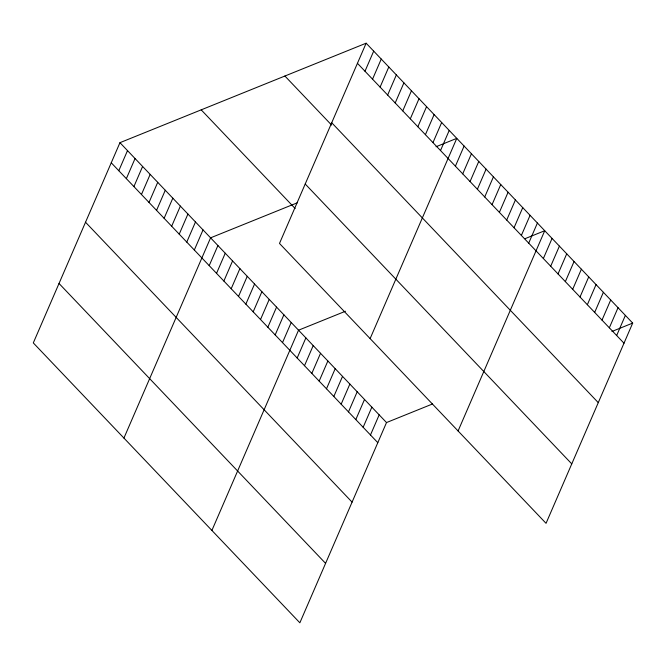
<?xml version="1.0" encoding="UTF-8"?>
<svg xmlns="http://www.w3.org/2000/svg" width="666" height="666" viewBox="0 0 666 666"><rect width="100%" height="100%" fill="white"/><g stroke="black" fill="none" stroke-linecap="round" stroke-linejoin="round"><path stroke-width="1" d="M366.142 43.198L279.487 243.44L546.045 523.326L632.7 323.085L366.142 43.198L119.955 142.674L33.3 342.915L299.858 622.802L386.513 422.56L432.55 403.962M118.798 170.712L127.506 150.599M126.357 178.646L135.056 158.533M133.908 186.572L142.607 166.458M141.458 194.505L150.166 174.392M149.009 202.439L157.717 182.326M156.56 210.364L165.268 190.251M164.119 218.298L172.819 198.185M171.67 226.224L180.369 206.11M179.221 234.157L187.929 214.044M186.771 242.091L195.479 221.969M194.322 250.016L203.03 229.903M123.926 438.078L210.581 237.837L297.402 202.755M209.207 265.642L217.915 245.529M216.542 273.343L225.241 253.23M223.868 281.035L232.576 260.922M231.202 288.736L239.902 268.623M238.528 296.428L247.236 276.315M245.862 304.129L254.562 284.016M253.188 311.83L261.896 291.716M364.993 71.237L373.693 51.124M260.523 319.522L269.222 299.409M372.544 79.171L381.243 59.058M267.849 327.222L276.556 307.109M380.095 87.104L388.802 66.991M275.183 334.915L283.882 314.802M387.645 95.03L396.353 74.917M282.509 342.615L291.217 322.502M395.204 102.964L403.904 82.85M211.896 530.436L298.543 330.194L345.488 311.23M402.755 110.889L411.455 90.776M297.169 358.008L305.877 337.895M410.306 118.823L419.014 98.71M304.504 365.701L313.203 345.587M417.857 126.748L426.565 106.635M311.83 373.401L320.537 353.288M425.408 134.682L434.115 114.569M319.164 381.102L327.863 360.989M432.967 142.616L441.666 122.502M326.49 388.794L335.198 368.681M333.824 396.495L342.532 376.382M440.517 150.541L449.217 130.428M341.159 404.187L349.858 384.074M370.121 338.603L456.776 138.362L436.014 146.745M348.485 411.888L357.192 391.775M455.402 166.167L464.102 146.054M355.819 419.58L364.518 399.467M462.728 173.868L471.436 153.754M363.145 427.281L371.853 407.167M470.063 181.56L478.762 161.447M370.479 434.973L379.179 414.86M477.389 189.261L486.097 169.147M484.723 196.961L493.423 176.848M492.049 204.653L500.757 184.54M499.383 212.354L508.083 192.241M506.709 220.046L515.417 199.933M514.044 227.747L522.743 207.634M521.37 235.439L530.078 215.326M528.704 243.14L537.404 223.027M458.083 430.969L544.738 230.719L524.875 238.744M543.364 258.533L552.064 238.42M550.69 266.233L559.398 246.12M558.025 273.926L566.724 253.813M565.351 281.626L574.059 261.513M572.685 289.319L581.385 269.206M580.011 297.019L588.719 276.906M587.345 304.712L596.045 284.598M594.671 312.412L603.379 292.299M602.006 320.105L610.705 299.991M609.332 327.805L618.04 307.692M616.666 335.506L625.366 315.393M611.937 331.477L632.7 323.085M357.442 63.312L623.992 343.198M331.718 122.752L598.276 402.639M284.898 76.024L331.585 125.05M305.211 183.999L571.769 463.886M201.199 109.848L295.155 208.508M119.955 142.674L386.513 422.56M111.247 162.787L377.805 442.674M85.523 222.228L352.081 502.114M59.024 283.475L325.582 563.361"/></g></svg>
